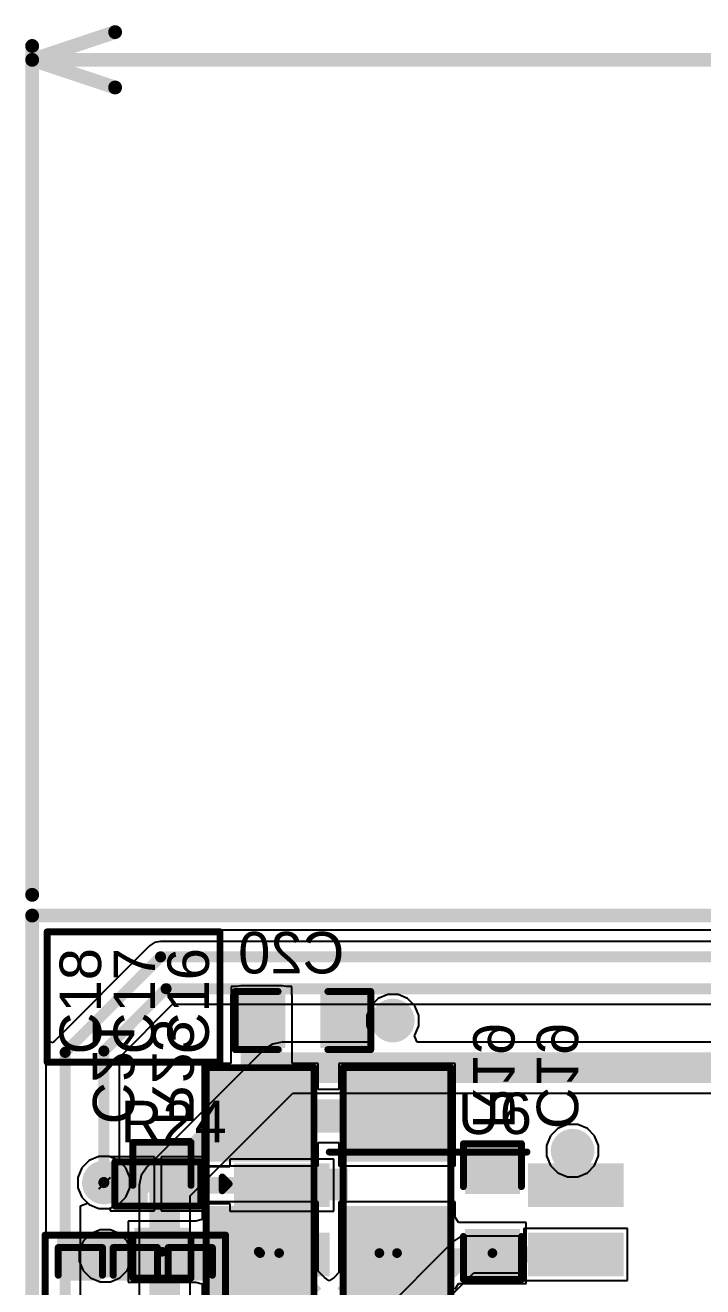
# Model space of a CAD drawing. Header units: inches. Extents: x 90 to 149.8, y 48.7 to 115.2.
# Drawn here: x 95.81 to 108.26, y 92.02 to 115.16 of the extents above; entities that cross this region are included whole.
import ezdxf

# ---------------------------------------------------------------- set-up
doc = ezdxf.new("R2010")
doc.units = ezdxf.units.IN
for name, color, linetype in [('Board_Outline', 56, 'Continuous'), ('Bottom Layer', 5, 'Continuous'), ('Bottom Overlay', 54, 'Continuous'), ('Bottom Paste', 16, 'Continuous'), ('Bottom Solder', 6, 'Continuous'), ('Layer 1', 16, 'Continuous'), ('Layer 2', 76, 'Continuous'), ('Mechanical 1', 6, 'Continuous'), ('Top Layer', 1, 'Continuous'), ('Top Overlay', 2, 'Continuous'), ('Top Paste', 8, 'Continuous'), ('Top Solder', 216, 'Continuous'), ('Via Holes', 16, 'Continuous')]:
    doc.layers.add(name, color=color, linetype=linetype)
doc.styles.add('Arial', font='', dxfattribs={"height": 0.2})
doc.styles.get('Arial').set_extended_font_data('Arial')

msp = doc.modelspace()

# ---------------------------------------------------------------- hatches: boundary and pattern name
at = {"layer": 'Bottom Layer'}
for points in [[(99.771, 94.844), (100.533, 94.844), (100.533, 97.358), (99.771, 97.358)], [(99.771, 96.456), (99.771, 97.346), (100.533, 97.346), (100.533, 96.456)], [(101.295, 96.456), (101.295, 97.346), (102.057, 97.346), (102.057, 96.456)], [(99.238, 94.412), (99.238, 95.936), (101.016, 95.936), (101.016, 94.412)], [(103.53, 95.936), (103.53, 94.412), (101.752, 94.412), (101.752, 95.936)], [(99.771, 94.844), (103.048, 94.844), (103.048, 95.453), (99.771, 95.453)], [(98.768, 93.802), (97.879, 93.802), (97.879, 94.564), (98.768, 94.564)], [(103.95, 94.539), (104.838, 94.539), (104.838, 93.777), (103.95, 93.777)], [(99.238, 91.872), (99.238, 93.396), (101.016, 93.396), (101.016, 91.872)], [(103.53, 93.396), (103.53, 91.872), (101.752, 91.872), (101.752, 93.396)], [(98.768, 92.278), (97.879, 92.278), (97.879, 93.04), (98.768, 93.04)], [(103.95, 93.015), (104.838, 93.015), (104.838, 92.253), (103.95, 92.253)]]:
    msp.add_hatch(color=5, dxfattribs=at).paths.add_polyline_path(points)
h = msp.add_hatch(color=5, dxfattribs=at)
edge = h.paths.add_edge_path()
edge.add_arc((102.565, 96.901), 0.3, 0, 360)
h = msp.add_hatch(color=5, dxfattribs=at)
edge = h.paths.add_edge_path()
edge.add_arc((105.867, 94.513), 0.3, 0, 360)
h = msp.add_hatch(color=5, dxfattribs=at)
edge = h.paths.add_edge_path()
edge.add_arc((97.257, 93.929), 0.3, 0, 360)
h = msp.add_hatch(color=5, dxfattribs=at)
edge = h.paths.add_edge_path()
edge.add_arc((97.282, 92.583), 0.3, 0, 360)
at = {"layer": 'Bottom Paste'}
for points in [[(99.771, 96.456), (99.771, 97.346), (100.533, 97.346), (100.533, 96.456)], [(101.295, 96.456), (101.295, 97.346), (102.057, 97.346), (102.057, 96.456)], [(99.238, 94.412), (99.238, 95.936), (101.016, 95.936), (101.016, 94.412)], [(103.53, 95.936), (103.53, 94.412), (101.752, 94.412), (101.752, 95.936)], [(98.768, 93.802), (97.879, 93.802), (97.879, 94.564), (98.768, 94.564)], [(103.95, 94.539), (104.838, 94.539), (104.838, 93.777), (103.95, 93.777)], [(99.238, 91.872), (99.238, 93.396), (101.016, 93.396), (101.016, 91.872)], [(103.53, 93.396), (103.53, 91.872), (101.752, 91.872), (101.752, 93.396)], [(98.768, 92.278), (97.879, 92.278), (97.879, 93.04), (98.768, 93.04)], [(103.95, 93.015), (104.838, 93.015), (104.838, 92.253), (103.95, 92.253)]]:
    msp.add_hatch(color=16, dxfattribs=at).paths.add_polyline_path(points)
at = {"layer": 'Bottom Solder'}
for points in [[(99.711, 96.397), (99.711, 97.405), (100.593, 97.405), (100.593, 96.397)], [(101.235, 96.397), (101.235, 97.405), (102.117, 97.405), (102.117, 96.397)], [(99.136, 94.31), (99.136, 96.037), (101.117, 96.037), (101.117, 94.31)], [(103.632, 96.037), (103.632, 94.31), (101.651, 94.31), (101.651, 96.037)], [(98.828, 93.742), (97.819, 93.742), (97.819, 94.624), (98.828, 94.624)], [(103.89, 94.599), (104.898, 94.599), (104.898, 93.717), (103.89, 93.717)], [(99.136, 91.77), (99.136, 93.497), (101.117, 93.497), (101.117, 91.77)], [(103.632, 93.497), (103.632, 91.77), (101.651, 91.77), (101.651, 93.497)], [(98.828, 92.218), (97.819, 92.218), (97.819, 93.1), (98.828, 93.1)], [(103.89, 93.075), (104.898, 93.075), (104.898, 92.193), (103.89, 92.193)]]:
    msp.add_hatch(color=6, dxfattribs=at).paths.add_polyline_path(points)
h = msp.add_hatch(color=6, dxfattribs=at)
edge = h.paths.add_edge_path()
edge.add_arc((102.565, 96.901), 0.402, 0, 360)
h = msp.add_hatch(color=6, dxfattribs=at)
edge = h.paths.add_edge_path()
edge.add_arc((105.867, 94.513), 0.402, 0, 360)
h = msp.add_hatch(color=6, dxfattribs=at)
edge = h.paths.add_edge_path()
edge.add_arc((97.257, 93.929), 0.402, 0, 360)
h = msp.add_hatch(color=6, dxfattribs=at)
edge = h.paths.add_edge_path()
edge.add_arc((97.282, 92.583), 0.402, 0, 360)
at = {"layer": 'Layer 1'}
h = msp.add_hatch(color=16, dxfattribs=at)
edge = h.paths.add_edge_path()
edge.add_arc((102.565, 96.901), 0.3, 0, 360)
h = msp.add_hatch(color=16, dxfattribs=at)
edge = h.paths.add_edge_path()
edge.add_arc((105.867, 94.513), 0.3, 0, 360)
h = msp.add_hatch(color=16, dxfattribs=at)
edge = h.paths.add_edge_path()
edge.add_arc((97.257, 93.929), 0.3, 0, 360)
h = msp.add_hatch(color=16, dxfattribs=at)
edge = h.paths.add_edge_path()
edge.add_arc((97.282, 92.583), 0.3, 0, 360)
at = {"layer": 'Layer 2'}
h = msp.add_hatch(color=76, dxfattribs=at)
edge = h.paths.add_edge_path()
edge.add_arc((102.565, 96.901), 0.3, 0, 360)
h = msp.add_hatch(color=76, dxfattribs=at)
edge = h.paths.add_edge_path()
edge.add_arc((105.867, 94.513), 0.3, 0, 360)
h = msp.add_hatch(color=76, dxfattribs=at)
edge = h.paths.add_edge_path()
edge.add_arc((97.257, 93.929), 0.3, 0, 360)
h = msp.add_hatch(color=76, dxfattribs=at)
edge = h.paths.add_edge_path()
edge.add_arc((97.282, 92.583), 0.3, 0, 360)
at = {"layer": 'Top Layer'}
h = msp.add_hatch(color=1, dxfattribs=at)
edge = h.paths.add_edge_path()
edge.add_arc((102.565, 96.901), 0.3, 0, 360)
h = msp.add_hatch(color=1, dxfattribs=at)
edge = h.paths.add_edge_path()
edge.add_arc((105.867, 94.513), 0.3, 0, 360)
h = msp.add_hatch(color=1, dxfattribs=at)
edge = h.paths.add_edge_path()
edge.add_arc((97.257, 93.929), 0.3, 0, 360)
for points in [[(97.549, 93.586), (97.549, 94.221), (98.006, 94.221), (98.006, 93.586)], [(98.488, 93.586), (98.488, 94.221), (98.946, 94.221), (98.946, 93.586)], [(99.751, 93.578), (99.751, 94.178), (101.301, 94.178), (101.301, 93.578)], [(105.151, 93.578), (105.151, 94.178), (106.701, 94.178), (106.701, 93.578)], [(96.393, 92.227), (101.321, 92.227), (101.321, 92.913), (96.393, 92.913)], [(99.751, 92.308), (99.751, 92.908), (101.301, 92.908), (101.301, 92.308)], [(105.151, 92.308), (105.151, 92.908), (106.701, 92.908), (106.701, 92.308)], [(96.507, 92.646), (97.142, 92.646), (97.142, 92.189), (96.507, 92.189)], [(98.152, 92.189), (97.517, 92.189), (97.517, 92.646), (98.152, 92.646)], [(98.527, 92.646), (99.162, 92.646), (99.162, 92.189), (98.527, 92.189)]]:
    msp.add_hatch(color=1, dxfattribs=at).paths.add_polyline_path(points)
h = msp.add_hatch(color=1, dxfattribs=at)
edge = h.paths.add_edge_path()
edge.add_arc((97.282, 92.583), 0.3, 0, 360)
at = {"layer": 'Top Overlay'}
msp.add_hatch(color=2, dxfattribs=at).paths.add_polyline_path([(101.387, 93.599), (101.743, 93.599), (101.743, 94.183), (101.387, 94.183)])
at = {"layer": 'Top Paste'}
for points in [[(97.549, 93.586), (97.549, 94.221), (98.006, 94.221), (98.006, 93.586)], [(98.488, 93.586), (98.488, 94.221), (98.946, 94.221), (98.946, 93.586)], [(99.751, 93.578), (99.751, 94.178), (101.301, 94.178), (101.301, 93.578)], [(105.151, 93.578), (105.151, 94.178), (106.701, 94.178), (106.701, 93.578)], [(99.751, 92.308), (99.751, 92.908), (101.301, 92.908), (101.301, 92.308)], [(105.151, 92.308), (105.151, 92.908), (106.701, 92.908), (106.701, 92.308)], [(96.507, 92.646), (97.142, 92.646), (97.142, 92.189), (96.507, 92.189)], [(98.152, 92.189), (97.517, 92.189), (97.517, 92.646), (98.152, 92.646)], [(98.527, 92.646), (99.162, 92.646), (99.162, 92.189), (98.527, 92.189)]]:
    msp.add_hatch(color=8, dxfattribs=at).paths.add_polyline_path(points)
at = {"layer": 'Top Solder'}
h = msp.add_hatch(color=216, dxfattribs=at)
edge = h.paths.add_edge_path()
edge.add_arc((102.565, 96.901), 0.402, 0, 360)
h = msp.add_hatch(color=216, dxfattribs=at)
edge = h.paths.add_edge_path()
edge.add_arc((105.867, 94.513), 0.402, 0, 360)
h = msp.add_hatch(color=216, dxfattribs=at)
edge = h.paths.add_edge_path()
edge.add_arc((97.257, 93.929), 0.402, 0, 360)
for points in [[(97.494, 93.531), (97.494, 94.276), (98.061, 94.276), (98.061, 93.531)], [(98.433, 93.531), (98.433, 94.276), (99.001, 94.276), (99.001, 93.531)], [(99.649, 93.477), (99.649, 94.28), (101.402, 94.28), (101.402, 93.477)], [(105.049, 93.477), (105.049, 94.28), (106.802, 94.28), (106.802, 93.477)], [(99.649, 92.207), (99.649, 93.01), (101.402, 93.01), (101.402, 92.207)], [(105.049, 92.207), (105.049, 93.01), (106.802, 93.01), (106.802, 92.207)], [(96.447, 92.706), (97.202, 92.706), (97.202, 92.129), (96.447, 92.129)], [(98.212, 92.129), (97.457, 92.129), (97.457, 92.706), (98.212, 92.706)], [(98.467, 92.706), (99.222, 92.706), (99.222, 92.129), (98.467, 92.129)]]:
    msp.add_hatch(color=216, dxfattribs=at).paths.add_polyline_path(points)
h = msp.add_hatch(color=216, dxfattribs=at)
edge = h.paths.add_edge_path()
edge.add_arc((97.282, 92.583), 0.402, 0, 360)
at = {"layer": 'Via Holes'}
h = msp.add_hatch(color=7, dxfattribs=at)
edge = h.paths.add_edge_path()
edge.add_arc((102.565, 96.901), 0.15, 0, 360)
h = msp.add_hatch(color=7, dxfattribs=at)
edge = h.paths.add_edge_path()
edge.add_arc((105.867, 94.513), 0.15, 0, 360)
h = msp.add_hatch(color=7, dxfattribs=at)
edge = h.paths.add_edge_path()
edge.add_arc((97.257, 93.929), 0.15, 0, 360)
h = msp.add_hatch(color=7, dxfattribs=at)
edge = h.paths.add_edge_path()
edge.add_arc((97.282, 92.583), 0.15, 0, 360)

# ---------------------------------------------------------------- linework, layer by layer
at = {"layer": 'Board_Outline'}
for points in [[(95.939, 98.827, 0.254, 0.254, 0), (140.939, 98.827, 0.254, 0.254, 0)], [(95.939, 48.827, 0.254, 0.254, 0), (95.939, 98.827, 0.254, 0.254, 0)]]:
    msp.add_lwpolyline(points, format="xyseb", dxfattribs=at)
msp.add_lwpolyline([(95.876, 98.827, 0.127, 0.127, 1), (96.003, 98.827, 0.127, 0.127, 1)], format="xyseb", close=True, dxfattribs=at)
msp.add_lwpolyline([(95.876, 98.827, 0.127, 0.127, 1), (96.003, 98.827, 0.127, 0.127, 1)], format="xyseb", close=True, dxfattribs=at)
at = {"layer": 'Bottom Layer'}
for p, q in [((96.198, 67.832), (96.198, 98.568)), ((96.198, 98.568), (127.733, 98.568)), ((99.698, 97.523), (99.593, 97.523)), ((99.593, 97.523), (99.593, 97.376)), ((99.702, 97.526), (99.698, 97.523)), ((99.771, 97.539), (99.702, 97.526)), ((100.533, 97.539), (99.771, 97.539)), ((100.603, 97.526), (100.533, 97.539)), ((100.606, 97.523), (100.603, 97.526)), ((100.711, 97.523), (100.606, 97.523)), ((100.711, 97.376), (100.711, 97.523)), ((99.593, 97.376), (99.59, 97.358)), ((99.59, 97.358), (99.59, 96.114)), ((100.714, 97.358), (100.711, 97.376)), ((100.714, 96.114), (100.714, 97.358)), ((99.59, 96.114), (99.06, 96.114)), ((99.06, 96.114), (99.06, 94.234)), ((101.194, 96.114), (100.714, 96.114)), ((101.194, 95.634), (101.194, 96.114)), ((103.708, 96.114), (101.575, 96.114)), ((101.575, 96.114), (101.575, 95.634)), ((103.708, 94.234), (103.708, 96.114)), ((101.575, 95.634), (101.194, 95.634)), ((101.194, 94.234), (101.194, 94.662)), ((101.194, 94.662), (101.575, 94.662)), ((101.575, 94.662), (101.575, 94.234)), ((96.986, 94.334), (96.852, 94.2)), ((97.162, 94.407), (96.986, 94.334)), ((97.352, 94.407), (97.162, 94.407)), ((97.527, 94.334), (97.352, 94.407)), ((97.662, 94.2), (97.527, 94.334)), ((99.06, 94.234), (101.194, 94.234)), ((101.575, 94.234), (103.708, 94.234)), ((96.852, 94.2), (96.779, 94.024)), ((96.779, 94.024), (96.779, 93.834)), ((97.734, 94.024), (97.662, 94.2)), ((97.734, 93.834), (97.734, 94.024)), ((96.779, 93.834), (96.852, 93.659)), ((97.662, 93.659), (97.734, 93.834)), ((96.852, 93.659), (96.986, 93.524)), ((96.986, 93.524), (97.162, 93.451)), ((97.352, 93.451), (97.527, 93.524)), ((97.527, 93.524), (97.662, 93.659)), ((101.194, 93.574), (99.06, 93.574)), ((99.06, 93.574), (99.06, 93.249)), ((101.194, 92.301), (101.194, 93.574)), ((103.708, 93.574), (101.575, 93.574)), ((101.575, 93.574), (101.575, 92.275)), ((103.708, 93.293), (103.708, 93.574)), ((97.162, 93.451), (97.352, 93.451)), ((103.772, 93.193), (103.708, 93.293)), ((98.946, 93.218), (97.701, 93.218)), ((97.701, 93.218), (97.701, 92.1)), ((99.06, 93.249), (98.946, 93.218)), ((98.946, 93.218), (98.946, 93.218)), ((105.016, 93.193), (103.772, 93.193)), ((105.016, 92.075), (105.016, 93.193)), ((101.309, 92.186), (101.194, 92.301)), ((101.397, 92.126), (101.309, 92.186)), ((101.485, 92.186), (101.397, 92.126)), ((101.575, 92.275), (101.485, 92.186)), ((97.701, 92.1), (98.946, 92.1)), ((98.946, 92.1), (98.946, 92.1)), ((98.946, 92.1), (99.06, 92.07)), ((99.06, 92.07), (99.06, 91.694)), ((103.708, 91.974), (103.772, 92.075)), ((103.772, 92.075), (105.016, 92.075))]:
    msp.add_line(p, q, dxfattribs=at)
for points in [[(98.323, 92.659, 0.178, 0.178, 0), (100.101, 92.659, 0.178, 0.178, 0)], [(100.101, 92.659, 0.178, 0.178, 0), (100.127, 92.634, 0.178, 0.178, 0)], [(100.127, 92.634, 0.178, 0.178, 0), (100.476, 92.634, 0.178, 0.178, 0)], [(100.476, 92.634, 0.178, 0.178, 0), (101.187, 91.923, 0.178, 0.178, 0)], [(101.606, 91.923, 0.178, 0.178, 0), (102.318, 92.634, 0.178, 0.178, 0)], [(102.318, 92.634, 0.178, 0.178, 0), (102.641, 92.634, 0.178, 0.178, 0)], [(102.641, 92.634, 0.178, 0.178, 0), (104.394, 92.634, 0.178, 0.178, 0)]]:
    msp.add_lwpolyline(points, format="xyseb", dxfattribs=at)
for points in [[(98.279, 92.659, 0.0889, 0.0889, 1), (98.368, 92.659, 0.0889, 0.0889, 1)], [(100.057, 92.659, 0.0889, 0.0889, 1), (100.146, 92.659, 0.0889, 0.0889, 1)], [(100.057, 92.659, 0.0889, 0.0889, 1), (100.146, 92.659, 0.0889, 0.0889, 1)], [(100.082, 92.634, 0.0889, 0.0889, 1), (100.171, 92.634, 0.0889, 0.0889, 1)], [(100.082, 92.634, 0.0889, 0.0889, 1), (100.171, 92.634, 0.0889, 0.0889, 1)], [(100.432, 92.634, 0.0889, 0.0889, 1), (100.52, 92.634, 0.0889, 0.0889, 1)], [(100.432, 92.634, 0.0889, 0.0889, 1), (100.52, 92.634, 0.0889, 0.0889, 1)], [(102.273, 92.634, 0.0889, 0.0889, 1), (102.362, 92.634, 0.0889, 0.0889, 1)], [(102.273, 92.634, 0.0889, 0.0889, 1), (102.362, 92.634, 0.0889, 0.0889, 1)], [(102.597, 92.634, 0.0889, 0.0889, 1), (102.686, 92.634, 0.0889, 0.0889, 1)], [(102.597, 92.634, 0.0889, 0.0889, 1), (102.686, 92.634, 0.0889, 0.0889, 1)], [(104.35, 92.634, 0.0889, 0.0889, 1), (104.438, 92.634, 0.0889, 0.0889, 1)]]:
    msp.add_lwpolyline(points, format="xyseb", close=True, dxfattribs=at)
at = {"layer": 'Bottom Overlay'}
for points in [[(99.67, 97.434, 0.127, 0.127, 0), (100.457, 97.434, 0.127, 0.127, 0)], [(99.67, 96.368, 0.127, 0.127, 0), (99.67, 97.434, 0.127, 0.127, 0)], [(101.371, 97.434, 0.127, 0.127, 0), (102.159, 97.434, 0.127, 0.127, 0)], [(102.159, 96.368, 0.127, 0.127, 0), (102.159, 97.434, 0.127, 0.127, 0)], [(99.67, 96.368, 0.127, 0.127, 0), (100.457, 96.368, 0.127, 0.127, 0)], [(101.371, 96.368, 0.127, 0.127, 0), (102.159, 96.368, 0.127, 0.127, 0)], [(99.136, 96.037, 0.127, 0.127, 0), (101.117, 96.037, 0.127, 0.127, 0)], [(99.136, 91.77, 0.127, 0.127, 0), (99.136, 96.037, 0.127, 0.127, 0)], [(101.117, 91.77, 0.127, 0.127, 0), (101.117, 96.037, 0.127, 0.127, 0)], [(101.651, 91.77, 0.127, 0.127, 0), (101.651, 96.037, 0.127, 0.127, 0)], [(101.651, 96.037, 0.127, 0.127, 0), (103.632, 96.037, 0.127, 0.127, 0)], [(103.632, 91.77, 0.127, 0.127, 0), (103.632, 96.037, 0.127, 0.127, 0)], [(97.79, 93.878, 0.127, 0.127, 0), (97.79, 94.666, 0.127, 0.127, 0)], [(97.79, 94.666, 0.127, 0.127, 0), (98.857, 94.666, 0.127, 0.127, 0)], [(98.857, 93.878, 0.127, 0.127, 0), (98.857, 94.666, 0.127, 0.127, 0)], [(103.861, 93.853, 0.127, 0.127, 0), (103.861, 94.64, 0.127, 0.127, 0)], [(103.861, 94.64, 0.127, 0.127, 0), (104.927, 94.64, 0.127, 0.127, 0)], [(104.927, 93.853, 0.127, 0.127, 0), (104.927, 94.64, 0.127, 0.127, 0)], [(97.79, 92.177, 0.127, 0.127, 0), (97.79, 92.964, 0.127, 0.127, 0)], [(98.857, 92.177, 0.127, 0.127, 0), (98.857, 92.964, 0.127, 0.127, 0)], [(103.861, 92.151, 0.127, 0.127, 0), (103.861, 92.939, 0.127, 0.127, 0)], [(104.927, 92.151, 0.127, 0.127, 0), (104.927, 92.939, 0.127, 0.127, 0)], [(97.79, 92.177, 0.127, 0.127, 0), (98.857, 92.177, 0.127, 0.127, 0)], [(103.861, 92.151, 0.127, 0.127, 0), (104.927, 92.151, 0.127, 0.127, 0)]]:
    msp.add_lwpolyline(points, format="xyseb", dxfattribs=at)
for points in [[(99.638, 97.434, 0.0635, 0.0635, 1), (99.701, 97.434, 0.0635, 0.0635, 1)], [(99.638, 97.434, 0.0635, 0.0635, 1), (99.701, 97.434, 0.0635, 0.0635, 1)], [(100.425, 97.434, 0.0635, 0.0635, 1), (100.489, 97.434, 0.0635, 0.0635, 1)], [(101.34, 97.434, 0.0635, 0.0635, 1), (101.403, 97.434, 0.0635, 0.0635, 1)], [(102.127, 97.434, 0.0635, 0.0635, 1), (102.191, 97.434, 0.0635, 0.0635, 1)], [(102.127, 97.434, 0.0635, 0.0635, 1), (102.191, 97.434, 0.0635, 0.0635, 1)], [(99.638, 96.368, 0.0635, 0.0635, 1), (99.701, 96.368, 0.0635, 0.0635, 1)], [(99.638, 96.368, 0.0635, 0.0635, 1), (99.701, 96.368, 0.0635, 0.0635, 1)], [(100.425, 96.368, 0.0635, 0.0635, 1), (100.489, 96.368, 0.0635, 0.0635, 1)], [(101.34, 96.368, 0.0635, 0.0635, 1), (101.403, 96.368, 0.0635, 0.0635, 1)], [(102.127, 96.368, 0.0635, 0.0635, 1), (102.191, 96.368, 0.0635, 0.0635, 1)], [(102.127, 96.368, 0.0635, 0.0635, 1), (102.191, 96.368, 0.0635, 0.0635, 1)], [(99.104, 96.037, 0.0635, 0.0635, 1), (99.168, 96.037, 0.0635, 0.0635, 1)], [(99.104, 96.037, 0.0635, 0.0635, 1), (99.168, 96.037, 0.0635, 0.0635, 1)], [(101.086, 96.037, 0.0635, 0.0635, 1), (101.149, 96.037, 0.0635, 0.0635, 1)], [(101.086, 96.037, 0.0635, 0.0635, 1), (101.149, 96.037, 0.0635, 0.0635, 1)], [(101.619, 96.037, 0.0635, 0.0635, 1), (101.683, 96.037, 0.0635, 0.0635, 1)], [(101.619, 96.037, 0.0635, 0.0635, 1), (101.683, 96.037, 0.0635, 0.0635, 1)], [(103.6, 96.037, 0.0635, 0.0635, 1), (103.664, 96.037, 0.0635, 0.0635, 1)], [(103.6, 96.037, 0.0635, 0.0635, 1), (103.664, 96.037, 0.0635, 0.0635, 1)], [(97.758, 94.666, 0.0635, 0.0635, 1), (97.822, 94.666, 0.0635, 0.0635, 1)], [(97.758, 94.666, 0.0635, 0.0635, 1), (97.822, 94.666, 0.0635, 0.0635, 1)], [(98.825, 94.666, 0.0635, 0.0635, 1), (98.889, 94.666, 0.0635, 0.0635, 1)], [(98.825, 94.666, 0.0635, 0.0635, 1), (98.889, 94.666, 0.0635, 0.0635, 1)], [(103.829, 94.64, 0.0635, 0.0635, 1), (103.892, 94.64, 0.0635, 0.0635, 1)], [(103.829, 94.64, 0.0635, 0.0635, 1), (103.892, 94.64, 0.0635, 0.0635, 1)], [(104.896, 94.64, 0.0635, 0.0635, 1), (104.959, 94.64, 0.0635, 0.0635, 1)], [(104.896, 94.64, 0.0635, 0.0635, 1), (104.959, 94.64, 0.0635, 0.0635, 1)], [(97.758, 93.878, 0.0635, 0.0635, 1), (97.822, 93.878, 0.0635, 0.0635, 1)], [(98.825, 93.878, 0.0635, 0.0635, 1), (98.889, 93.878, 0.0635, 0.0635, 1)], [(103.829, 93.853, 0.0635, 0.0635, 1), (103.892, 93.853, 0.0635, 0.0635, 1)], [(104.896, 93.853, 0.0635, 0.0635, 1), (104.959, 93.853, 0.0635, 0.0635, 1)], [(97.758, 92.964, 0.0635, 0.0635, 1), (97.822, 92.964, 0.0635, 0.0635, 1)], [(98.825, 92.964, 0.0635, 0.0635, 1), (98.889, 92.964, 0.0635, 0.0635, 1)], [(103.829, 92.939, 0.0635, 0.0635, 1), (103.892, 92.939, 0.0635, 0.0635, 1)], [(104.896, 92.939, 0.0635, 0.0635, 1), (104.959, 92.939, 0.0635, 0.0635, 1)], [(97.758, 92.177, 0.0635, 0.0635, 1), (97.822, 92.177, 0.0635, 0.0635, 1)], [(97.758, 92.177, 0.0635, 0.0635, 1), (97.822, 92.177, 0.0635, 0.0635, 1)], [(98.825, 92.177, 0.0635, 0.0635, 1), (98.889, 92.177, 0.0635, 0.0635, 1)], [(98.825, 92.177, 0.0635, 0.0635, 1), (98.889, 92.177, 0.0635, 0.0635, 1)], [(103.829, 92.151, 0.0635, 0.0635, 1), (103.892, 92.151, 0.0635, 0.0635, 1)], [(103.829, 92.151, 0.0635, 0.0635, 1), (103.892, 92.151, 0.0635, 0.0635, 1)], [(104.896, 92.151, 0.0635, 0.0635, 1), (104.959, 92.151, 0.0635, 0.0635, 1)], [(104.896, 92.151, 0.0635, 0.0635, 1), (104.959, 92.151, 0.0635, 0.0635, 1)]]:
    msp.add_lwpolyline(points, format="xyseb", close=True, dxfattribs=at)
at = {"layer": 'Layer 1'}
for p, q in [((96.198, 96.528), (96.198, 98.568)), ((96.198, 98.568), (128.281, 98.568)), ((98.097, 98.271), (96.344, 96.518)), ((98.189, 98.333), (98.097, 98.271)), ((98.097, 98.271), (98.097, 98.271)), ((98.298, 98.354), (98.189, 98.333)), ((121.437, 98.354), (98.298, 98.354)), ((97.541, 96.224), (98.518, 97.2)), ((98.518, 97.2), (120.786, 97.2)), ((96.325, 96.49), (96.198, 96.528)), ((96.344, 96.518), (96.325, 96.49)), ((97.541, 94.32), (97.541, 96.224)), ((97.662, 94.2), (97.541, 94.32)), ((97.734, 94.024), (97.662, 94.2)), ((97.734, 93.834), (97.734, 94.024)), ((97.662, 93.659), (97.734, 93.834)), ((96.83, 93.5), (96.957, 93.553)), ((96.957, 93.553), (96.986, 93.524)), ((96.986, 93.524), (97.162, 93.451)), ((97.352, 93.451), (97.527, 93.524)), ((97.527, 93.524), (97.662, 93.659)), ((96.83, 90.771), (96.83, 93.5)), ((97.162, 93.451), (97.352, 93.451))]:
    msp.add_line(p, q, dxfattribs=at)
for points in [[(96.545, 96.317, 0.203, 0.203, 0), (98.298, 98.069, 0.203, 0.203, 0)], [(98.298, 98.069, 0.203, 0.203, 0), (121.437, 98.069, 0.203, 0.203, 0)], [(97.257, 96.342, 0.203, 0.203, 0), (98.4, 97.485, 0.203, 0.203, 0)], [(98.4, 97.485, 0.203, 0.203, 0), (120.904, 97.485, 0.203, 0.203, 0)], [(96.545, 90.653, 0.203, 0.203, 0), (96.545, 96.317, 0.203, 0.203, 0)], [(97.257, 93.929, 0.203, 0.203, 0), (97.257, 96.342, 0.203, 0.203, 0)]]:
    msp.add_lwpolyline(points, format="xyseb", dxfattribs=at)
for points in [[(98.247, 98.069, 0.102, 0.102, 1), (98.349, 98.069, 0.102, 0.102, 1)], [(98.247, 98.069, 0.102, 0.102, 1), (98.349, 98.069, 0.102, 0.102, 1)], [(98.349, 97.485, 0.102, 0.102, 1), (98.45, 97.485, 0.102, 0.102, 1)], [(98.349, 97.485, 0.102, 0.102, 1), (98.45, 97.485, 0.102, 0.102, 1)], [(96.495, 96.317, 0.102, 0.102, 1), (96.596, 96.317, 0.102, 0.102, 1)], [(96.495, 96.317, 0.102, 0.102, 1), (96.596, 96.317, 0.102, 0.102, 1)], [(97.206, 96.342, 0.102, 0.102, 1), (97.307, 96.342, 0.102, 0.102, 1)], [(97.206, 96.342, 0.102, 0.102, 1), (97.307, 96.342, 0.102, 0.102, 1)], [(97.206, 93.929, 0.102, 0.102, 1), (97.307, 93.929, 0.102, 0.102, 1)]]:
    msp.add_lwpolyline(points, format="xyseb", close=True, dxfattribs=at)
at = {"layer": 'Layer 2'}
for p, q in [((96.198, 49.086), (96.198, 98.568)), ((96.198, 98.568), (140.68, 98.568)), ((102.295, 97.306), (102.16, 97.172)), ((102.47, 97.379), (102.295, 97.306)), ((102.66, 97.379), (102.47, 97.379)), ((102.836, 97.306), (102.66, 97.379)), ((102.97, 97.172), (102.836, 97.306)), ((102.16, 97.172), (102.087, 96.996)), ((102.087, 96.996), (102.087, 96.806)), ((103.043, 96.996), (102.97, 97.172)), ((103.043, 96.806), (103.043, 96.996)), ((102.087, 96.806), (102.16, 96.63)), ((102.97, 96.63), (103.043, 96.806)), ((102.17, 96.621), (102.121, 96.504)), ((102.16, 96.63), (102.17, 96.621)), ((102.961, 96.621), (102.97, 96.63)), ((103.009, 96.504), (102.961, 96.621)), ((100.204, 96.367), (98.045, 94.208)), ((100.355, 96.468), (100.204, 96.367)), ((100.533, 96.504), (100.355, 96.468)), ((102.121, 96.504), (100.533, 96.504)), ((126.975, 96.504), (103.009, 96.504)), ((98.84, 93.685), (100.726, 95.571)), ((100.726, 95.571), (126.782, 95.571)), ((105.597, 94.918), (105.462, 94.784)), ((105.772, 94.991), (105.597, 94.918)), ((105.962, 94.991), (105.772, 94.991)), ((106.138, 94.918), (105.962, 94.991)), ((106.272, 94.784), (106.138, 94.918)), ((105.462, 94.784), (105.389, 94.608)), ((106.345, 94.608), (106.272, 94.784)), ((105.389, 94.608), (105.389, 94.418)), ((106.345, 94.418), (106.345, 94.608)), ((96.986, 94.334), (96.852, 94.2)), ((97.162, 94.407), (96.986, 94.334)), ((97.352, 94.407), (97.162, 94.407)), ((97.527, 94.334), (97.352, 94.407)), ((97.662, 94.2), (97.527, 94.334)), ((105.389, 94.418), (105.462, 94.243)), ((105.462, 94.243), (105.597, 94.108)), ((106.138, 94.108), (106.272, 94.243)), ((106.272, 94.243), (106.345, 94.418)), ((96.852, 94.2), (96.779, 94.024)), ((96.779, 94.024), (96.779, 93.834)), ((97.734, 94.024), (97.662, 94.2)), ((97.734, 93.834), (97.734, 94.024)), ((97.944, 94.057), (97.908, 93.878)), ((98.045, 94.208), (97.944, 94.057)), ((105.597, 94.108), (105.772, 94.036)), ((105.772, 94.036), (105.962, 94.036)), ((105.962, 94.036), (106.138, 94.108)), ((96.779, 93.834), (96.852, 93.659)), ((97.662, 93.659), (97.734, 93.834)), ((97.908, 93.878), (97.908, 91.512)), ((96.852, 93.659), (96.986, 93.524)), ((96.986, 93.524), (97.162, 93.451)), ((97.352, 93.451), (97.527, 93.524)), ((97.527, 93.524), (97.662, 93.659)), ((98.84, 91.582), (98.84, 93.685)), ((97.162, 93.451), (97.352, 93.451)), ((97.187, 93.061), (97.011, 92.988)), ((97.377, 93.061), (97.187, 93.061)), ((97.553, 92.988), (97.377, 93.061)), ((96.877, 92.854), (96.804, 92.678)), ((97.011, 92.988), (96.877, 92.854)), ((97.687, 92.854), (97.553, 92.988)), ((97.76, 92.678), (97.687, 92.854)), ((96.804, 92.678), (96.804, 92.488)), ((97.76, 92.488), (97.76, 92.678)), ((96.804, 92.488), (96.877, 92.312)), ((97.687, 92.312), (97.76, 92.488)), ((96.877, 92.312), (97.011, 92.178)), ((97.011, 92.178), (97.187, 92.105)), ((97.377, 92.105), (97.553, 92.178)), ((97.553, 92.178), (97.687, 92.312)), ((97.187, 92.105), (97.377, 92.105))]:
    msp.add_line(p, q, dxfattribs=at)
for points in [[(98.374, 93.878, 0.559, 0.559, 0), (100.533, 96.037, 0.559, 0.559, 0)], [(100.533, 96.037, 0.559, 0.559, 0), (126.975, 96.037, 0.559, 0.559, 0)], [(98.374, 91.389, 0.559, 0.559, 0), (98.374, 93.878, 0.559, 0.559, 0)]]:
    msp.add_lwpolyline(points, format="xyseb", dxfattribs=at)
for points in [[(100.394, 96.037, 0.279, 0.279, 1), (100.673, 96.037, 0.279, 0.279, 1)], [(100.394, 96.037, 0.279, 0.279, 1), (100.673, 96.037, 0.279, 0.279, 1)], [(98.234, 93.878, 0.279, 0.279, 1), (98.514, 93.878, 0.279, 0.279, 1)], [(98.234, 93.878, 0.279, 0.279, 1), (98.514, 93.878, 0.279, 0.279, 1)]]:
    msp.add_lwpolyline(points, format="xyseb", close=True, dxfattribs=at)
at = {"layer": 'Mechanical 1'}
for points in [[(95.939, 114.529, 0.254, 0.254, 0), (97.463, 115.037, 0.254, 0.254, 0)], [(95.939, 99.208, 0.254, 0.254, 0), (95.939, 114.783, 0.254, 0.254, 0)], [(95.939, 114.529, 0.254, 0.254, 0), (97.463, 114.021, 0.254, 0.254, 0)], [(95.939, 114.529, 0.254, 0.254, 0), (110.77, 114.529, 0.254, 0.254, 0)]]:
    msp.add_lwpolyline(points, format="xyseb", dxfattribs=at)
for points in [[(97.4, 115.037, 0.127, 0.127, 1), (97.527, 115.037, 0.127, 0.127, 1)], [(95.876, 114.783, 0.127, 0.127, 1), (96.003, 114.783, 0.127, 0.127, 1)], [(95.876, 114.529, 0.127, 0.127, 1), (96.003, 114.529, 0.127, 0.127, 1)], [(95.876, 114.529, 0.127, 0.127, 1), (96.003, 114.529, 0.127, 0.127, 1)], [(95.876, 114.529, 0.127, 0.127, 1), (96.003, 114.529, 0.127, 0.127, 1)], [(97.4, 114.021, 0.127, 0.127, 1), (97.527, 114.021, 0.127, 0.127, 1)], [(95.876, 99.208, 0.127, 0.127, 1), (96.003, 99.208, 0.127, 0.127, 1)]]:
    msp.add_lwpolyline(points, format="xyseb", close=True, dxfattribs=at)
at = {"layer": 'Top Layer'}
for p, q in [((96.198, 91.956), (96.198, 98.568)), ((96.198, 98.568), (128.281, 98.568)), ((96.986, 94.334), (96.852, 94.2)), ((97.162, 94.407), (96.986, 94.334)), ((97.352, 94.407), (97.162, 94.407)), ((97.371, 94.399), (97.352, 94.407)), ((98.184, 94.399), (97.371, 94.399)), ((97.371, 94.399), (97.371, 94.399)), ((97.371, 94.399), (97.371, 94.399)), ((98.184, 93.409), (98.184, 94.399)), ((99.123, 94.399), (98.311, 94.399)), ((98.311, 94.399), (98.311, 93.409)), ((99.123, 94.215), (99.123, 94.399)), ((99.573, 94.215), (99.123, 94.215)), ((101.478, 94.356), (99.573, 94.356)), ((99.573, 94.356), (99.573, 94.215)), ((101.478, 93.401), (101.478, 94.356)), ((96.852, 94.2), (96.779, 94.024)), ((96.779, 94.024), (96.779, 93.834)), ((96.779, 93.834), (96.852, 93.659)), ((96.852, 93.659), (96.986, 93.524)), ((96.986, 93.524), (97.162, 93.451)), ((99.123, 93.409), (99.123, 93.542)), ((99.123, 93.542), (99.573, 93.542)), ((99.573, 93.542), (99.573, 93.401)), ((97.162, 93.451), (97.352, 93.451)), ((97.352, 93.451), (97.371, 93.439)), ((97.371, 93.439), (97.371, 93.409)), ((97.371, 93.409), (98.184, 93.409)), ((98.311, 93.409), (99.123, 93.409)), ((99.573, 93.401), (101.478, 93.401)), ((106.878, 93.086), (104.973, 93.086)), ((104.973, 93.086), (104.973, 92.945)), ((106.878, 92.131), (106.878, 93.086)), ((103.673, 92.846), (102.302, 91.475)), ((103.783, 92.919), (103.673, 92.846)), ((103.911, 92.945), (103.783, 92.919)), ((104.973, 92.945), (103.911, 92.945)), ((102.876, 91.097), (104.051, 92.272)), ((104.051, 92.272), (104.973, 92.272)), ((104.973, 92.272), (104.973, 92.131)), ((104.973, 92.131), (106.878, 92.131))]:
    msp.add_line(p, q, dxfattribs=at)
for points in [[(97.257, 93.929, 0.305, 0.305, 0), (97.282, 93.904, 0.305, 0.305, 0)], [(97.282, 93.904, 0.305, 0.305, 0), (97.777, 93.904, 0.305, 0.305, 0)], [(98.73, 93.878, 0.305, 0.305, 0), (100.526, 93.878, 0.305, 0.305, 0)], [(102.54, 91.237, 0.305, 0.305, 0), (103.911, 92.608, 0.305, 0.305, 0)], [(103.911, 92.608, 0.305, 0.305, 0), (105.926, 92.608, 0.305, 0.305, 0)]]:
    msp.add_lwpolyline(points, format="xyseb", dxfattribs=at)
for points in [[(97.18, 93.929, 0.152, 0.152, 1), (97.333, 93.929, 0.152, 0.152, 1)], [(97.206, 93.904, 0.152, 0.152, 1), (97.358, 93.904, 0.152, 0.152, 1)], [(97.206, 93.904, 0.152, 0.152, 1), (97.358, 93.904, 0.152, 0.152, 1)], [(97.701, 93.904, 0.152, 0.152, 1), (97.853, 93.904, 0.152, 0.152, 1)], [(98.654, 93.878, 0.152, 0.152, 1), (98.806, 93.878, 0.152, 0.152, 1)], [(100.449, 93.878, 0.152, 0.152, 1), (100.602, 93.878, 0.152, 0.152, 1)], [(103.835, 92.608, 0.152, 0.152, 1), (103.988, 92.608, 0.152, 0.152, 1)], [(103.835, 92.608, 0.152, 0.152, 1), (103.988, 92.608, 0.152, 0.152, 1)], [(105.849, 92.608, 0.152, 0.152, 1), (106.002, 92.608, 0.152, 0.152, 1)]]:
    msp.add_lwpolyline(points, format="xyseb", close=True, dxfattribs=at)
at = {"layer": 'Top Overlay'}
for points in [[(96.215, 96.139, 0.127, 0.127, 0), (96.215, 98.527, 0.127, 0.127, 0)], [(96.215, 98.527, 0.127, 0.127, 0), (99.39, 98.527, 0.127, 0.127, 0)], [(99.39, 96.139, 0.127, 0.127, 0), (99.39, 98.527, 0.127, 0.127, 0)], [(96.215, 96.139, 0.127, 0.127, 0), (99.39, 96.139, 0.127, 0.127, 0)], [(101.397, 94.488, 0.127, 0.127, 0), (105.029, 94.488, 0.127, 0.127, 0)], [(97.46, 94.31, 0.127, 0.127, 0), (99.035, 94.31, 0.127, 0.127, 0)], [(97.46, 93.497, 0.127, 0.127, 0), (97.46, 94.31, 0.127, 0.127, 0)], [(99.035, 93.497, 0.127, 0.127, 0), (99.035, 94.31, 0.127, 0.127, 0)], [(99.432, 93.777, 0.127, 0.127, 0), (99.432, 94.031, 0.127, 0.127, 0)], [(99.432, 94.031, 0.127, 0.127, 0), (99.559, 93.904, 0.127, 0.127, 0)], [(99.432, 93.777, 0.127, 0.127, 0), (99.559, 93.904, 0.127, 0.127, 0)], [(97.46, 93.497, 0.127, 0.127, 0), (99.035, 93.497, 0.127, 0.127, 0)], [(97.434, 93.472, 0.00323, 0.00323, 0), (99.06, 93.472, 0.00323, 0.00323, 0)], [(96.177, 92.964, 0.127, 0.127, 0), (99.492, 92.964, 0.127, 0.127, 0)], [(96.177, 90.932, 0.127, 0.127, 0), (96.177, 92.964, 0.127, 0.127, 0)], [(99.492, 90.932, 0.127, 0.127, 0), (99.492, 92.964, 0.127, 0.127, 0)], [(96.418, 92.227, 0.127, 0.127, 0), (96.418, 92.735, 0.127, 0.127, 0)], [(96.418, 92.735, 0.127, 0.127, 0), (97.231, 92.735, 0.127, 0.127, 0)], [(97.231, 92.227, 0.127, 0.127, 0), (97.231, 92.735, 0.127, 0.127, 0)], [(97.428, 92.227, 0.127, 0.127, 0), (97.428, 92.735, 0.127, 0.127, 0)], [(97.428, 92.735, 0.127, 0.127, 0), (98.241, 92.735, 0.127, 0.127, 0)], [(98.241, 92.227, 0.127, 0.127, 0), (98.241, 92.735, 0.127, 0.127, 0)], [(98.438, 92.227, 0.127, 0.127, 0), (98.438, 92.735, 0.127, 0.127, 0)], [(98.438, 92.735, 0.127, 0.127, 0), (99.251, 92.735, 0.127, 0.127, 0)], [(99.251, 92.227, 0.127, 0.127, 0), (99.251, 92.735, 0.127, 0.127, 0)]]:
    msp.add_lwpolyline(points, format="xyseb", dxfattribs=at)
for points in [[(96.183, 98.527, 0.0635, 0.0635, 1), (96.247, 98.527, 0.0635, 0.0635, 1)], [(96.183, 98.527, 0.0635, 0.0635, 1), (96.247, 98.527, 0.0635, 0.0635, 1)], [(99.358, 98.527, 0.0635, 0.0635, 1), (99.422, 98.527, 0.0635, 0.0635, 1)], [(99.358, 98.527, 0.0635, 0.0635, 1), (99.422, 98.527, 0.0635, 0.0635, 1)], [(96.183, 96.139, 0.0635, 0.0635, 1), (96.247, 96.139, 0.0635, 0.0635, 1)], [(96.183, 96.139, 0.0635, 0.0635, 1), (96.247, 96.139, 0.0635, 0.0635, 1)], [(99.358, 96.139, 0.0635, 0.0635, 1), (99.422, 96.139, 0.0635, 0.0635, 1)], [(99.358, 96.139, 0.0635, 0.0635, 1), (99.422, 96.139, 0.0635, 0.0635, 1)], [(101.365, 94.488, 0.0635, 0.0635, 1), (101.429, 94.488, 0.0635, 0.0635, 1)], [(104.997, 94.488, 0.0635, 0.0635, 1), (105.061, 94.488, 0.0635, 0.0635, 1)], [(97.428, 94.31, 0.0635, 0.0635, 1), (97.492, 94.31, 0.0635, 0.0635, 1)], [(97.428, 94.31, 0.0635, 0.0635, 1), (97.492, 94.31, 0.0635, 0.0635, 1)], [(99.003, 94.31, 0.0635, 0.0635, 1), (99.066, 94.31, 0.0635, 0.0635, 1)], [(99.003, 94.31, 0.0635, 0.0635, 1), (99.066, 94.31, 0.0635, 0.0635, 1)], [(99.4, 94.031, 0.0635, 0.0635, 1), (99.463, 94.031, 0.0635, 0.0635, 1)], [(99.4, 94.031, 0.0635, 0.0635, 1), (99.463, 94.031, 0.0635, 0.0635, 1)], [(99.4, 93.777, 0.0635, 0.0635, 1), (99.463, 93.777, 0.0635, 0.0635, 1)], [(99.4, 93.777, 0.0635, 0.0635, 1), (99.463, 93.777, 0.0635, 0.0635, 1)], [(99.527, 93.904, 0.0635, 0.0635, 1), (99.59, 93.904, 0.0635, 0.0635, 1)], [(99.527, 93.904, 0.0635, 0.0635, 1), (99.59, 93.904, 0.0635, 0.0635, 1)], [(97.428, 93.497, 0.0635, 0.0635, 1), (97.492, 93.497, 0.0635, 0.0635, 1)], [(97.428, 93.497, 0.0635, 0.0635, 1), (97.492, 93.497, 0.0635, 0.0635, 1)], [(99.003, 93.497, 0.0635, 0.0635, 1), (99.066, 93.497, 0.0635, 0.0635, 1)], [(99.003, 93.497, 0.0635, 0.0635, 1), (99.066, 93.497, 0.0635, 0.0635, 1)], [(97.434, 93.472, 0.00161, 0.00161, 1), (97.435, 93.472, 0.00161, 0.00161, 1)], [(99.059, 93.472, 0.00161, 0.00161, 1), (99.061, 93.472, 0.00161, 0.00161, 1)], [(96.145, 92.964, 0.0635, 0.0635, 1), (96.209, 92.964, 0.0635, 0.0635, 1)], [(96.145, 92.964, 0.0635, 0.0635, 1), (96.209, 92.964, 0.0635, 0.0635, 1)], [(99.46, 92.964, 0.0635, 0.0635, 1), (99.524, 92.964, 0.0635, 0.0635, 1)], [(99.46, 92.964, 0.0635, 0.0635, 1), (99.524, 92.964, 0.0635, 0.0635, 1)], [(96.387, 92.735, 0.0635, 0.0635, 1), (96.45, 92.735, 0.0635, 0.0635, 1)], [(96.387, 92.735, 0.0635, 0.0635, 1), (96.45, 92.735, 0.0635, 0.0635, 1)], [(97.199, 92.735, 0.0635, 0.0635, 1), (97.263, 92.735, 0.0635, 0.0635, 1)], [(97.199, 92.735, 0.0635, 0.0635, 1), (97.263, 92.735, 0.0635, 0.0635, 1)], [(97.396, 92.735, 0.0635, 0.0635, 1), (97.46, 92.735, 0.0635, 0.0635, 1)], [(97.396, 92.735, 0.0635, 0.0635, 1), (97.46, 92.735, 0.0635, 0.0635, 1)], [(98.209, 92.735, 0.0635, 0.0635, 1), (98.273, 92.735, 0.0635, 0.0635, 1)], [(98.209, 92.735, 0.0635, 0.0635, 1), (98.273, 92.735, 0.0635, 0.0635, 1)], [(98.406, 92.735, 0.0635, 0.0635, 1), (98.469, 92.735, 0.0635, 0.0635, 1)], [(98.406, 92.735, 0.0635, 0.0635, 1), (98.469, 92.735, 0.0635, 0.0635, 1)], [(99.219, 92.735, 0.0635, 0.0635, 1), (99.282, 92.735, 0.0635, 0.0635, 1)], [(99.219, 92.735, 0.0635, 0.0635, 1), (99.282, 92.735, 0.0635, 0.0635, 1)], [(96.387, 92.227, 0.0635, 0.0635, 1), (96.45, 92.227, 0.0635, 0.0635, 1)], [(97.199, 92.227, 0.0635, 0.0635, 1), (97.263, 92.227, 0.0635, 0.0635, 1)], [(97.396, 92.227, 0.0635, 0.0635, 1), (97.46, 92.227, 0.0635, 0.0635, 1)], [(98.209, 92.227, 0.0635, 0.0635, 1), (98.273, 92.227, 0.0635, 0.0635, 1)], [(98.406, 92.227, 0.0635, 0.0635, 1), (98.469, 92.227, 0.0635, 0.0635, 1)], [(99.219, 92.227, 0.0635, 0.0635, 1), (99.282, 92.227, 0.0635, 0.0635, 1)]]:
    msp.add_lwpolyline(points, format="xyseb", close=True, dxfattribs=at)

# ---------------------------------------------------------------- texts
at = {"layer": 'Bottom Overlay', "style": 'Arial', "text_generation_flag": 2}
msp.add_text('C20', height=0.762, dxfattribs=at).set_placement((101.676, 97.765))
for s, p in [('C21', (97.054, 94.996)), ('R23', (98.146, 94.971)), ('R19', (104.039, 94.907)), ('C19', (105.207, 94.907))]:
    msp.add_text(s, height=0.762, rotation=270, dxfattribs=at).set_placement(p)
at = {"layer": 'Top Overlay', "style": 'Arial'}
for s, p in [('C18', (97.206, 96.279)), ('C17', (98.196, 96.279)), ('C16', (99.187, 96.279))]:
    msp.add_text(s, height=0.762, rotation=90, dxfattribs=at).set_placement(p)
for s, p in [('R24', (97.562, 94.666)), ('U6', (103.759, 94.818))]:
    msp.add_text(s, height=0.762, dxfattribs=at).set_placement(p)

doc.saveas('drawing.dxf')
